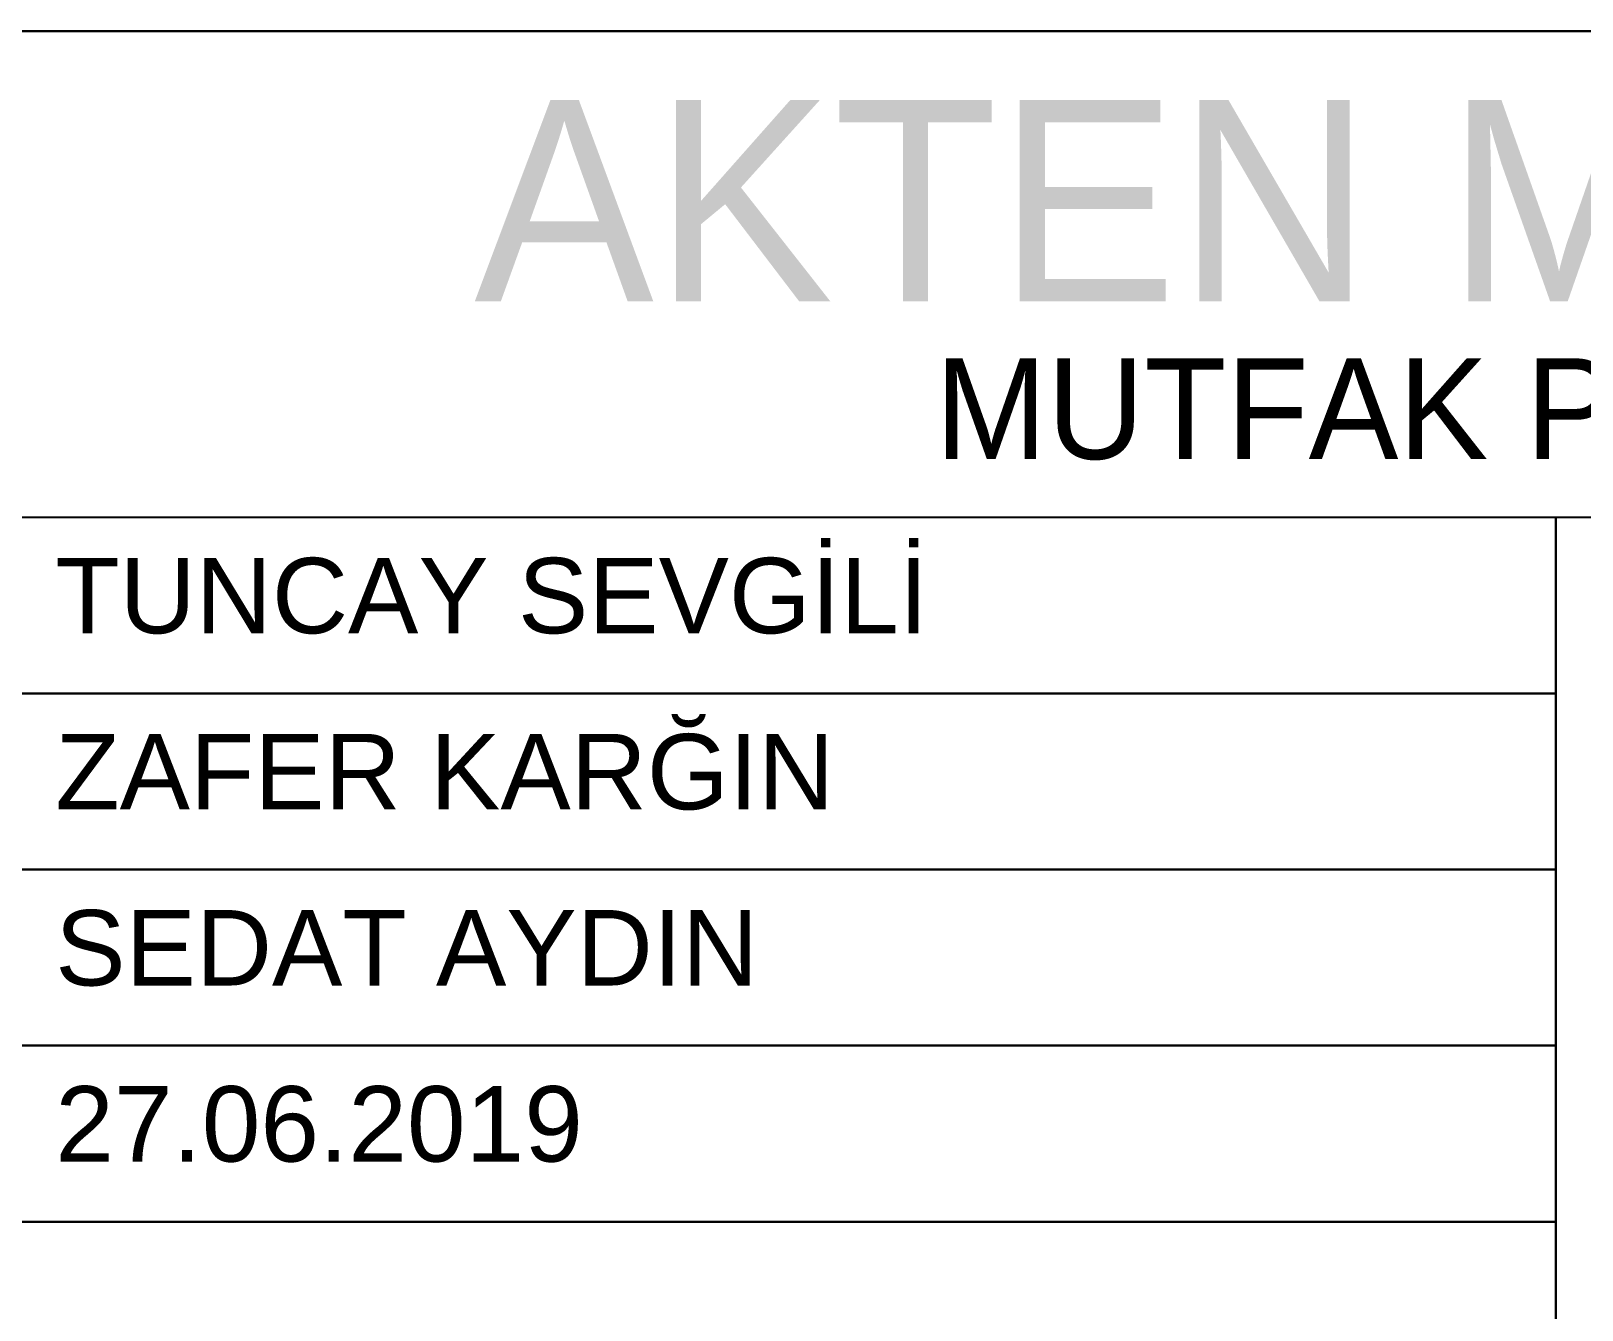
# Model space of a CAD drawing. Header units: inches. Extents: x -51836 to -42603, y 323 to 5499.
# Drawn here: x -44592.3 to -44407.4, y 2954.2 to 3106.7 of the extents above; entities that cross this region are included whole.
import ezdxf

# ---------------------------------------------------------------- set-up
doc = ezdxf.new("R2010")
doc.units = ezdxf.units.IN
doc.header["$MEASUREMENT"] = 0
doc.layers.add('S2000-002 Çizgi', color=7, linetype='Continuous')
doc.layers.add('S2000-026 Antet Yazı', color=7, linetype='Continuous')
doc.styles.get("Standard").update_dxf_attribs({"font": 'arial.ttf'})
doc.styles.add('Zafer', font='stylu.ttf', dxfattribs={"height": 12})

msp = doc.modelspace()

# ---------------------------------------------------------------- linework, layer by layer
at = {"layer": 'S2000-002 Çizgi'}
for points in [[(-44802.49, 2772.69), (-43994.49, 2772.69), (-43994.49, 3106.69), (-44802.49, 3106.69)], [(-43994.49, 3048.69), (-44802.49, 3048.69), (-44802.49, 3106.69), (-43994.49, 3106.69)], [(-44595.49, 3027.69), (-44410.49, 3027.69), (-44410.49, 3048.69), (-44595.49, 3048.69)], [(-44410.49, 2838.69), (-44032.49, 2838.69), (-44032.49, 3048.69), (-44410.49, 3048.69)], [(-44595.49, 3006.69), (-44410.49, 3006.69), (-44410.49, 3027.69), (-44595.49, 3027.69)], [(-44595.49, 2985.69), (-44410.49, 2985.69), (-44410.49, 3006.69), (-44595.49, 3006.69)], [(-44595.49, 2964.69), (-44410.49, 2964.69), (-44410.49, 2985.69), (-44595.49, 2985.69)], [(-44595.49, 2964.69), (-44410.49, 2964.69), (-44410.49, 2838.69), (-44595.49, 2838.69)], [(-44595.49, 2924.69), (-44410.49, 2924.69), (-44410.49, 2964.69), (-44595.49, 2964.69)]]:
    msp.add_lwpolyline(points, close=True, dxfattribs=at)

# ---------------------------------------------------------------- texts
at = {"layer": 'S2000-026 Antet Yazı', "style": 'Zafer'}
for s, height, p in [('AKTEN MUTFAK', 24, (-44539.46, 3074.45)), ('MUTFAK PROJESİ', 12, (-44484.53, 3055.65))]:
    msp.add_text(s, height=height, dxfattribs=at).set_placement(p)
at = {"layer": 'S2000-026 Antet Yazı', "char_height": 9, "attachment_point": 1}
for s, width, insert in [('TUNCAY SEVGİLİ', 190.7712, (-44589.43, 3043.86)), ('ZAFER KARĞIN', 182.7532, (-44589.43, 3022.86)), ('SEDAT AYDIN', 182.7533, (-44589.43, 3001.86)), ('27.06.2019', 184.705, (-44589.43, 2980.86))]:
    msp.add_mtext_dynamic_manual_height_columns(s, width=width, gutter_width=50, heights=[0], dxfattribs=dict(at, insert=insert))

doc.saveas('drawing.dxf')
